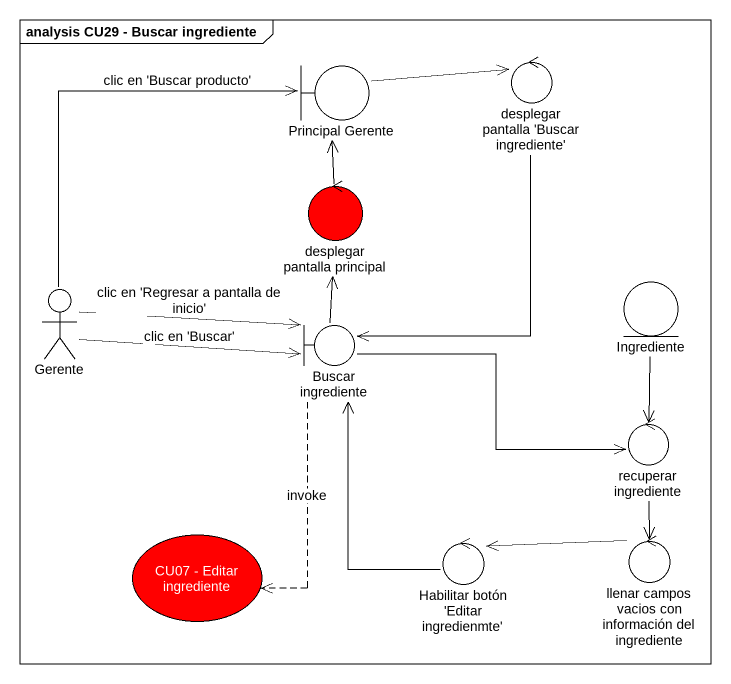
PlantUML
@startuml
mainframe analysis CU29 - Buscar ingrediente
boundary "Principal Gerente" as Principal_Gerente #FFFFFF
control "desplegar pantalla 'Buscar ingrediente'" as desplegar_pantalla_Buscar #FFFFFF
control "desplegar pantalla principal" as desplegar_pantalla_principal #FF0000
actor Gerente #FFFFFF
boundary "Buscar ingrediente" as Buscar_ingrediente #FFFFFF
entity Ingrediente #FFFFFF
control "recuperar ingrediente" as recuperar_ingrediente #FFFFFF
usecase "CU07 - Editar ingrediente" as CU07_Editar_ingrediente #FF0000
control "Habilitar botón 'Editar ingredienmte'" as Habilitar_botón_Editar #FFFFFF
control "llenar campos vacios con información del ingrediente" as llenar_campos_vacios_con #FFFFFF
Principal_Gerente -right-> desplegar_pantalla_Buscar
desplegar_pantalla_Buscar --> Buscar_ingrediente
desplegar_pantalla_principal -up-> Principal_Gerente
Gerente -up-> Principal_Gerente : clic en 'Buscar producto'
Gerente -right-> Buscar_ingrediente : clic en 'Buscar'
Gerente -right-> Buscar_ingrediente : clic en 'Regresar a pantalla de inicio'
Buscar_ingrediente -up-> desplegar_pantalla_principal
Buscar_ingrediente -right-> recuperar_ingrediente
Buscar_ingrediente ..> CU07_Editar_ingrediente : invoke
Ingrediente --> recuperar_ingrediente
recuperar_ingrediente --> llenar_campos_vacios_con
Habilitar_botón_Editar -up-> Buscar_ingrediente
llenar_campos_vacios_con -left-> Habilitar_botón_Editar
@enduml
